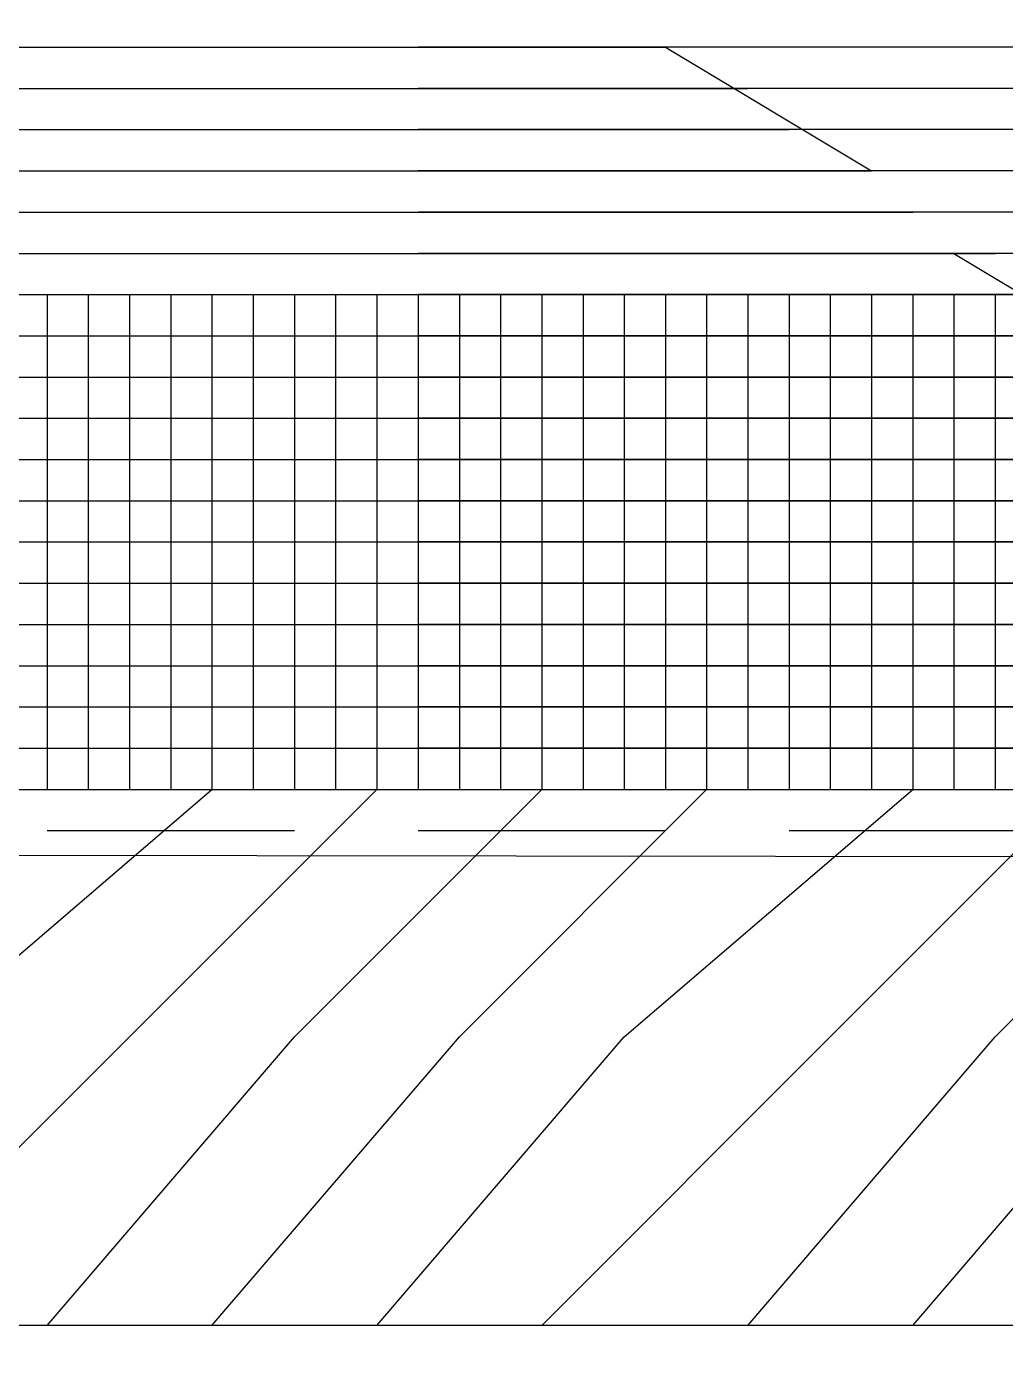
# Model space of a CAD drawing. Header units: metres. Extents: x 1 to 213, y 1 to 147.
# Drawn here: x 85.6103 to 85.8617, y 98.2913 to 98.6313 of the extents above; entities that cross this region are included whole.
import ezdxf

# ---------------------------------------------------------------- set-up
doc = ezdxf.new("R2010")
doc.units = ezdxf.units.M
doc.layers.add('00-BASE-ARQUITECTURA', color=8, linetype='Continuous')

msp = doc.modelspace()

# ---------------------------------------------------------------- linework, layer by layer
at = {"layer": '00-BASE-ARQUITECTURA'}
for points in [[(87.04435, 98.43553), (87.04435, 98.75303), (85.44627, 98.75303), (85.44627, 98.43553)], [(86.0601, 98.43553), (86.0601, 98.75303), (85.45685, 98.75303), (85.45685, 98.43553)]]:
    msp.add_lwpolyline(points, close=True, dxfattribs=at)
for points in [[(85.59443, 98.62604), (85.60501, 98.62604), (85.6156, 98.62604), (85.62618, 98.62604), (85.63676, 98.62604), (85.64735, 98.62604), (85.65793, 98.62604), (85.66851, 98.62604), (85.67909, 98.62604), (85.68968, 98.62604), (85.70026, 98.62604), (85.71085, 98.62604), (85.72144, 98.62604), (85.73202, 98.62604), (85.7426, 98.62604), (85.75319, 98.62604), (85.76377, 98.62604)], [(85.59443, 98.62604), (85.60501, 98.62604), (85.6156, 98.62604), (85.62618, 98.62604), (85.63676, 98.62604), (85.64735, 98.62604), (85.65793, 98.62604), (85.66851, 98.62604), (85.67909, 98.62604), (85.68968, 98.62604), (85.70026, 98.62604), (85.71085, 98.62604), (85.72144, 98.62604), (85.73202, 98.62604), (85.7426, 98.62604), (85.75319, 98.62604), (85.76377, 98.62604), (85.77435, 98.62604)], [(85.88018, 98.62604), (85.8696, 98.62604), (85.85901, 98.62604), (85.84843, 98.62604), (85.83785, 98.62604), (85.82727, 98.62604), (85.81668, 98.62604), (85.8061, 98.62604), (85.79552, 98.62604), (85.78493, 98.62604), (85.77435, 98.62604), (85.76377, 98.62604), (85.75319, 98.62604), (85.7426, 98.62604), (85.73202, 98.62604), (85.72144, 98.62604), (85.71085, 98.62604)], [(85.88018, 98.62604), (85.8696, 98.62604), (85.85901, 98.62604), (85.84843, 98.62604), (85.83785, 98.62604), (85.82727, 98.62604), (85.81668, 98.62604), (85.8061, 98.62604), (85.79552, 98.62604), (85.78493, 98.62604), (85.77435, 98.62604), (85.76377, 98.62604), (85.75319, 98.62604), (85.7426, 98.62604), (85.73202, 98.62604), (85.72144, 98.62604), (85.71085, 98.62604)], [(85.77435, 98.62604), (85.82727, 98.59428)], [(85.59443, 98.61545), (85.60501, 98.61545), (85.6156, 98.61545), (85.62618, 98.61545), (85.63676, 98.61545), (85.64735, 98.61545), (85.65793, 98.61545), (85.66851, 98.61545), (85.67909, 98.61545), (85.68968, 98.61545), (85.70026, 98.61545), (85.71085, 98.61545), (85.72144, 98.61545), (85.73202, 98.61545), (85.7426, 98.61545), (85.75319, 98.61545), (85.76377, 98.61545), (85.77435, 98.61545), (85.78493, 98.61545)], [(85.59443, 98.61545), (85.60501, 98.61545), (85.6156, 98.61545), (85.62618, 98.61545), (85.63676, 98.61545), (85.64735, 98.61545), (85.65793, 98.61545), (85.66851, 98.61545), (85.67909, 98.61545), (85.68968, 98.61545), (85.70026, 98.61545), (85.71085, 98.61545), (85.72144, 98.61545), (85.73202, 98.61545), (85.7426, 98.61545), (85.75319, 98.61545), (85.76377, 98.61545), (85.77435, 98.61545), (85.78493, 98.61545), (85.79552, 98.61545)], [(85.88018, 98.61545), (85.8696, 98.61545), (85.85901, 98.61545), (85.84843, 98.61545), (85.83785, 98.61545), (85.82727, 98.61545), (85.81668, 98.61545), (85.8061, 98.61545), (85.79552, 98.61545), (85.78493, 98.61545), (85.77435, 98.61545), (85.76377, 98.61545), (85.75319, 98.61545), (85.7426, 98.61545), (85.73202, 98.61545), (85.72144, 98.61545), (85.71085, 98.61545)], [(85.59443, 98.60486), (85.60501, 98.60486), (85.6156, 98.60486), (85.62618, 98.60486), (85.63676, 98.60486), (85.64735, 98.60486), (85.65793, 98.60486), (85.66851, 98.60486), (85.67909, 98.60486), (85.68968, 98.60486), (85.70026, 98.60486), (85.71085, 98.60486), (85.72144, 98.60486), (85.73202, 98.60486), (85.7426, 98.60486), (85.75319, 98.60486), (85.76377, 98.60486), (85.77435, 98.60486), (85.78493, 98.60486), (85.79552, 98.60486)], [(85.59443, 98.60486), (85.60501, 98.60486), (85.6156, 98.60486), (85.62618, 98.60486), (85.63676, 98.60486), (85.64735, 98.60486), (85.65793, 98.60486), (85.66851, 98.60486), (85.67909, 98.60486), (85.68968, 98.60486), (85.70026, 98.60486), (85.71085, 98.60486), (85.72144, 98.60486), (85.73202, 98.60486), (85.7426, 98.60486), (85.75319, 98.60486), (85.76377, 98.60486), (85.77435, 98.60486), (85.78493, 98.60486), (85.79552, 98.60486), (85.8061, 98.60486)], [(85.88018, 98.60486), (85.8696, 98.60486), (85.85901, 98.60486), (85.84843, 98.60486), (85.83785, 98.60486), (85.82727, 98.60486), (85.81668, 98.60486), (85.8061, 98.60486), (85.79552, 98.60486), (85.78493, 98.60486), (85.77435, 98.60486), (85.76377, 98.60486), (85.75319, 98.60486), (85.7426, 98.60486), (85.73202, 98.60486), (85.72144, 98.60486), (85.71085, 98.60486)], [(85.88018, 98.60486), (85.8696, 98.60486), (85.85901, 98.60486), (85.84843, 98.60486), (85.83785, 98.60486), (85.82727, 98.60486), (85.81668, 98.60486), (85.8061, 98.60486), (85.79552, 98.60486), (85.78493, 98.60486), (85.77435, 98.60486), (85.76377, 98.60486), (85.75319, 98.60486), (85.7426, 98.60486), (85.73202, 98.60486), (85.72144, 98.60486), (85.71085, 98.60486)], [(85.59443, 98.59428), (85.60501, 98.59428), (85.6156, 98.59428), (85.62618, 98.59428), (85.63676, 98.59428), (85.64735, 98.59428), (85.65793, 98.59428), (85.66851, 98.59428), (85.67909, 98.59428), (85.68968, 98.59428), (85.70026, 98.59428), (85.71085, 98.59428), (85.72144, 98.59428), (85.73202, 98.59428), (85.7426, 98.59428), (85.75319, 98.59428), (85.76377, 98.59428), (85.77435, 98.59428), (85.78493, 98.59428), (85.79552, 98.59428), (85.8061, 98.59428), (85.81668, 98.59428)], [(85.59443, 98.59428), (85.60501, 98.59428), (85.6156, 98.59428), (85.62618, 98.59428), (85.63676, 98.59428), (85.64735, 98.59428), (85.65793, 98.59428), (85.66851, 98.59428), (85.67909, 98.59428), (85.68968, 98.59428), (85.70026, 98.59428), (85.71085, 98.59428), (85.72144, 98.59428), (85.73202, 98.59428), (85.7426, 98.59428), (85.75319, 98.59428), (85.76377, 98.59428), (85.77435, 98.59428), (85.78493, 98.59428), (85.79552, 98.59428), (85.8061, 98.59428), (85.81668, 98.59428), (85.82727, 98.59428)], [(85.88018, 98.59428), (85.8696, 98.59428), (85.85901, 98.59428), (85.84843, 98.59428), (85.83785, 98.59428), (85.82727, 98.59428), (85.81668, 98.59428), (85.8061, 98.59428), (85.79552, 98.59428), (85.78493, 98.59428), (85.77435, 98.59428), (85.76377, 98.59428), (85.75319, 98.59428), (85.7426, 98.59428), (85.73202, 98.59428), (85.72144, 98.59428), (85.71085, 98.59428)], [(85.59443, 98.58369), (85.60501, 98.58369), (85.6156, 98.58369), (85.62618, 98.58369), (85.63676, 98.58369), (85.64735, 98.58369), (85.65793, 98.58369), (85.66851, 98.58369), (85.67909, 98.58369), (85.68968, 98.58369), (85.70026, 98.58369), (85.71085, 98.58369), (85.72144, 98.58369), (85.73202, 98.58369), (85.7426, 98.58369), (85.75319, 98.58369), (85.76377, 98.58369), (85.77435, 98.58369), (85.78493, 98.58369), (85.79552, 98.58369), (85.8061, 98.58369), (85.81668, 98.58369), (85.82727, 98.58369)], [(85.59443, 98.58369), (85.60501, 98.58369), (85.6156, 98.58369), (85.62618, 98.58369), (85.63676, 98.58369), (85.64735, 98.58369), (85.65793, 98.58369), (85.66851, 98.58369), (85.67909, 98.58369), (85.68968, 98.58369), (85.70026, 98.58369), (85.71085, 98.58369), (85.72144, 98.58369), (85.73202, 98.58369), (85.7426, 98.58369), (85.75319, 98.58369), (85.76377, 98.58369), (85.77435, 98.58369), (85.78493, 98.58369), (85.79552, 98.58369), (85.8061, 98.58369), (85.81668, 98.58369), (85.82727, 98.58369), (85.83785, 98.58369)], [(85.88018, 98.58369), (85.8696, 98.58369), (85.85901, 98.58369), (85.84843, 98.58369), (85.83785, 98.58369), (85.82727, 98.58369), (85.81668, 98.58369), (85.8061, 98.58369), (85.79552, 98.58369), (85.78493, 98.58369), (85.77435, 98.58369), (85.76377, 98.58369), (85.75319, 98.58369), (85.7426, 98.58369), (85.73202, 98.58369), (85.72144, 98.58369), (85.71085, 98.58369)], [(85.88018, 98.58369), (85.8696, 98.58369), (85.85901, 98.58369), (85.84843, 98.58369), (85.83785, 98.58369), (85.82727, 98.58369), (85.81668, 98.58369), (85.8061, 98.58369), (85.79552, 98.58369), (85.78493, 98.58369), (85.77435, 98.58369), (85.76377, 98.58369), (85.75319, 98.58369), (85.7426, 98.58369), (85.73202, 98.58369), (85.72144, 98.58369), (85.71085, 98.58369)], [(85.60501, 98.57311), (85.6156, 98.57311), (85.62618, 98.57311), (85.63676, 98.57311), (85.64735, 98.57311), (85.65793, 98.57311), (85.66851, 98.57311), (85.67909, 98.57311), (85.68968, 98.57311), (85.70026, 98.57311), (85.71085, 98.57311), (85.72144, 98.57311), (85.73202, 98.57311), (85.7426, 98.57311), (85.75319, 98.57311), (85.76377, 98.57311), (85.77435, 98.57311), (85.78493, 98.57311), (85.79552, 98.57311), (85.8061, 98.57311), (85.81668, 98.57311), (85.82727, 98.57311), (85.83785, 98.57311), (85.84843, 98.57311)], [(85.60501, 98.57311), (85.6156, 98.57311), (85.62618, 98.57311), (85.63676, 98.57311), (85.64735, 98.57311), (85.65793, 98.57311), (85.66851, 98.57311), (85.67909, 98.57311), (85.68968, 98.57311), (85.70026, 98.57311), (85.71085, 98.57311), (85.72144, 98.57311), (85.73202, 98.57311), (85.7426, 98.57311), (85.75319, 98.57311), (85.76377, 98.57311), (85.77435, 98.57311), (85.78493, 98.57311), (85.79552, 98.57311), (85.8061, 98.57311), (85.81668, 98.57311), (85.82727, 98.57311), (85.83785, 98.57311), (85.84843, 98.57311), (85.85901, 98.57311)], [(85.88018, 98.57311), (85.8696, 98.57311), (85.85901, 98.57311), (85.84843, 98.57311), (85.83785, 98.57311), (85.82727, 98.57311), (85.81668, 98.57311), (85.8061, 98.57311), (85.79552, 98.57311), (85.78493, 98.57311), (85.77435, 98.57311), (85.76377, 98.57311), (85.75319, 98.57311), (85.7426, 98.57311), (85.73202, 98.57311), (85.72144, 98.57311), (85.71085, 98.57311)], [(85.84843, 98.57311), (85.90135, 98.54136)], [(85.60501, 98.56253), (85.6156, 98.56253), (85.62618, 98.56253), (85.63676, 98.56253), (85.64735, 98.56253), (85.65793, 98.56253), (85.66851, 98.56253), (85.67909, 98.56253), (85.68968, 98.56253), (85.70026, 98.56253), (85.71085, 98.56253), (85.72144, 98.56253), (85.73202, 98.56253), (85.7426, 98.56253), (85.75319, 98.56253), (85.76377, 98.56253), (85.77435, 98.56253), (85.78493, 98.56253), (85.79552, 98.56253), (85.8061, 98.56253), (85.81668, 98.56253), (85.82727, 98.56253), (85.83785, 98.56253), (85.84843, 98.56253), (85.85901, 98.56253)], [(85.60501, 98.56253), (85.6156, 98.56253), (85.62618, 98.56253), (85.63676, 98.56253), (85.64735, 98.56253), (85.65793, 98.56253), (85.66851, 98.56253), (85.67909, 98.56253), (85.68968, 98.56253), (85.70026, 98.56253), (85.71085, 98.56253), (85.72144, 98.56253), (85.73202, 98.56253), (85.7426, 98.56253), (85.75319, 98.56253), (85.76377, 98.56253), (85.77435, 98.56253), (85.78493, 98.56253), (85.79552, 98.56253), (85.8061, 98.56253), (85.81668, 98.56253), (85.82727, 98.56253), (85.83785, 98.56253), (85.84843, 98.56253), (85.85901, 98.56253), (85.8696, 98.56253)], [(85.6156, 98.56253), (85.6156, 98.55195), (85.6156, 98.54136), (85.6156, 98.53078), (85.6156, 98.5202), (85.6156, 98.50961), (85.6156, 98.49903), (85.6156, 98.48845), (85.6156, 98.47786), (85.6156, 98.46728), (85.6156, 98.4567), (85.6156, 98.44612), (85.6156, 98.43553)], [(85.6156, 98.56253), (85.6156, 98.55195), (85.6156, 98.54136), (85.6156, 98.53078), (85.6156, 98.5202), (85.6156, 98.50961), (85.6156, 98.49903), (85.6156, 98.48845), (85.6156, 98.47786), (85.6156, 98.46728), (85.6156, 98.4567), (85.6156, 98.44612), (85.6156, 98.43553)], [(85.62618, 98.56253), (85.62618, 98.55195), (85.62618, 98.54136), (85.62618, 98.53078), (85.62618, 98.5202), (85.62618, 98.50961), (85.62618, 98.49903), (85.62618, 98.48845), (85.62618, 98.47786), (85.62618, 98.46728), (85.62618, 98.4567), (85.62618, 98.44612), (85.62618, 98.43553)], [(85.63676, 98.56253), (85.63676, 98.55195), (85.63676, 98.54136), (85.63676, 98.53078), (85.63676, 98.5202), (85.63676, 98.50961), (85.63676, 98.49903), (85.63676, 98.48845), (85.63676, 98.47786), (85.63676, 98.46728), (85.63676, 98.4567), (85.63676, 98.44612), (85.63676, 98.43553)], [(85.63676, 98.56253), (85.63676, 98.55195), (85.63676, 98.54136), (85.63676, 98.53078), (85.63676, 98.5202), (85.63676, 98.50961), (85.63676, 98.49903), (85.63676, 98.48845), (85.63676, 98.47786), (85.63676, 98.46728), (85.63676, 98.4567), (85.63676, 98.44612), (85.63676, 98.43553)], [(85.64735, 98.56253), (85.64735, 98.55195), (85.64735, 98.54136), (85.64735, 98.53078), (85.64735, 98.5202), (85.64735, 98.50961), (85.64735, 98.49903), (85.64735, 98.48845), (85.64735, 98.47786), (85.64735, 98.46728), (85.64735, 98.4567), (85.64735, 98.44612), (85.64735, 98.43553)], [(85.65793, 98.56253), (85.65793, 98.55195), (85.65793, 98.54136), (85.65793, 98.53078), (85.65793, 98.5202), (85.65793, 98.50961), (85.65793, 98.49903), (85.65793, 98.48845), (85.65793, 98.47786), (85.65793, 98.46728), (85.65793, 98.4567), (85.65793, 98.44612), (85.65793, 98.43553)], [(85.65793, 98.56253), (85.65793, 98.55195), (85.65793, 98.54136), (85.65793, 98.53078), (85.65793, 98.5202), (85.65793, 98.50961), (85.65793, 98.49903), (85.65793, 98.48845), (85.65793, 98.47786), (85.65793, 98.46728), (85.65793, 98.4567), (85.65793, 98.44612), (85.65793, 98.43553)], [(85.66851, 98.56253), (85.66851, 98.55195), (85.66851, 98.54136), (85.66851, 98.53078), (85.66851, 98.5202), (85.66851, 98.50961), (85.66851, 98.49903), (85.66851, 98.48845), (85.66851, 98.47786), (85.66851, 98.46728), (85.66851, 98.4567), (85.66851, 98.44612), (85.66851, 98.43553)], [(85.67909, 98.56253), (85.67909, 98.55195), (85.67909, 98.54136), (85.67909, 98.53078), (85.67909, 98.5202), (85.67909, 98.50961), (85.67909, 98.49903), (85.67909, 98.48845), (85.67909, 98.47786), (85.67909, 98.46728), (85.67909, 98.4567), (85.67909, 98.44612), (85.67909, 98.43553)], [(85.67909, 98.56253), (85.67909, 98.55195), (85.67909, 98.54136), (85.67909, 98.53078), (85.67909, 98.5202), (85.67909, 98.50961), (85.67909, 98.49903), (85.67909, 98.48845), (85.67909, 98.47786), (85.67909, 98.46728), (85.67909, 98.4567), (85.67909, 98.44612), (85.67909, 98.43553)], [(85.68968, 98.56253), (85.68968, 98.55195), (85.68968, 98.54136), (85.68968, 98.53078), (85.68968, 98.5202), (85.68968, 98.50961), (85.68968, 98.49903), (85.68968, 98.48845), (85.68968, 98.47786), (85.68968, 98.46728), (85.68968, 98.4567), (85.68968, 98.44612), (85.68968, 98.43553)], [(85.70026, 98.56253), (85.70026, 98.55195), (85.70026, 98.54136), (85.70026, 98.53078), (85.70026, 98.5202), (85.70026, 98.50961), (85.70026, 98.49903), (85.70026, 98.48845), (85.70026, 98.47786), (85.70026, 98.46728), (85.70026, 98.4567), (85.70026, 98.44612), (85.70026, 98.43553)], [(85.70026, 98.56253), (85.70026, 98.55195), (85.70026, 98.54136), (85.70026, 98.53078), (85.70026, 98.5202), (85.70026, 98.50961), (85.70026, 98.49903), (85.70026, 98.48845), (85.70026, 98.47786), (85.70026, 98.46728), (85.70026, 98.4567), (85.70026, 98.44612), (85.70026, 98.43553)], [(85.88018, 98.56253), (85.8696, 98.56253), (85.85901, 98.56253), (85.84843, 98.56253), (85.83785, 98.56253), (85.82727, 98.56253), (85.81668, 98.56253), (85.8061, 98.56253), (85.79552, 98.56253), (85.78493, 98.56253), (85.77435, 98.56253), (85.76377, 98.56253), (85.75319, 98.56253), (85.7426, 98.56253), (85.73202, 98.56253), (85.72144, 98.56253), (85.71085, 98.56253)], [(85.88018, 98.56253), (85.8696, 98.56253), (85.85901, 98.56253), (85.84843, 98.56253), (85.83785, 98.56253), (85.82727, 98.56253), (85.81668, 98.56253), (85.8061, 98.56253), (85.79552, 98.56253), (85.78493, 98.56253), (85.77435, 98.56253), (85.76377, 98.56253), (85.75319, 98.56253), (85.7426, 98.56253), (85.73202, 98.56253), (85.72144, 98.56253), (85.71085, 98.56253)], [(85.71085, 98.56253), (85.71085, 98.55195), (85.71085, 98.54136), (85.71085, 98.53078), (85.71085, 98.5202), (85.71085, 98.50961), (85.71085, 98.49903), (85.71085, 98.48845), (85.71085, 98.47786), (85.71085, 98.46728), (85.71085, 98.4567), (85.71085, 98.44612), (85.71085, 98.43553)], [(85.72144, 98.56253), (85.72144, 98.55195), (85.72144, 98.54136), (85.72144, 98.53078), (85.72144, 98.5202), (85.72144, 98.50961), (85.72144, 98.49903), (85.72144, 98.48845), (85.72144, 98.47786), (85.72144, 98.46728), (85.72144, 98.4567), (85.72144, 98.44612), (85.72144, 98.43553)], [(85.72144, 98.56253), (85.72144, 98.55195), (85.72144, 98.54136), (85.72144, 98.53078), (85.72144, 98.5202), (85.72144, 98.50961), (85.72144, 98.49903), (85.72144, 98.48845), (85.72144, 98.47786), (85.72144, 98.46728), (85.72144, 98.4567), (85.72144, 98.44612), (85.72144, 98.43553)], [(85.73202, 98.56253), (85.73202, 98.55195), (85.73202, 98.54136), (85.73202, 98.53078), (85.73202, 98.5202), (85.73202, 98.50961), (85.73202, 98.49903), (85.73202, 98.48845), (85.73202, 98.47786), (85.73202, 98.46728), (85.73202, 98.4567), (85.73202, 98.44612), (85.73202, 98.43553)], [(85.7426, 98.56253), (85.7426, 98.55195), (85.7426, 98.54136), (85.7426, 98.53078), (85.7426, 98.5202), (85.7426, 98.50961), (85.7426, 98.49903), (85.7426, 98.48845), (85.7426, 98.47786), (85.7426, 98.46728), (85.7426, 98.4567), (85.7426, 98.44612), (85.7426, 98.43553)], [(85.7426, 98.56253), (85.7426, 98.55195), (85.7426, 98.54136), (85.7426, 98.53078), (85.7426, 98.5202), (85.7426, 98.50961), (85.7426, 98.49903), (85.7426, 98.48845), (85.7426, 98.47786), (85.7426, 98.46728), (85.7426, 98.4567), (85.7426, 98.44612), (85.7426, 98.43553)], [(85.75319, 98.56253), (85.75319, 98.55195), (85.75319, 98.54136), (85.75319, 98.53078), (85.75319, 98.5202), (85.75319, 98.50961), (85.75319, 98.49903), (85.75319, 98.48845), (85.75319, 98.47786), (85.75319, 98.46728), (85.75319, 98.4567), (85.75319, 98.44612), (85.75319, 98.43553)], [(85.76377, 98.56253), (85.76377, 98.55195), (85.76377, 98.54136), (85.76377, 98.53078), (85.76377, 98.5202), (85.76377, 98.50961), (85.76377, 98.49903), (85.76377, 98.48845), (85.76377, 98.47786), (85.76377, 98.46728), (85.76377, 98.4567), (85.76377, 98.44612), (85.76377, 98.43553)], [(85.76377, 98.56253), (85.76377, 98.55195), (85.76377, 98.54136), (85.76377, 98.53078), (85.76377, 98.5202), (85.76377, 98.50961), (85.76377, 98.49903), (85.76377, 98.48845), (85.76377, 98.47786), (85.76377, 98.46728), (85.76377, 98.4567), (85.76377, 98.44612), (85.76377, 98.43553)], [(85.77435, 98.56253), (85.77435, 98.55195), (85.77435, 98.54136), (85.77435, 98.53078), (85.77435, 98.5202), (85.77435, 98.50961), (85.77435, 98.49903), (85.77435, 98.48845), (85.77435, 98.47786), (85.77435, 98.46728), (85.77435, 98.4567), (85.77435, 98.44612), (85.77435, 98.43553)], [(85.78493, 98.56253), (85.78493, 98.55195), (85.78493, 98.54136), (85.78493, 98.53078), (85.78493, 98.5202), (85.78493, 98.50961), (85.78493, 98.49903), (85.78493, 98.48845), (85.78493, 98.47786), (85.78493, 98.46728), (85.78493, 98.4567), (85.78493, 98.44612), (85.78493, 98.43553)], [(85.78493, 98.56253), (85.78493, 98.55195), (85.78493, 98.54136), (85.78493, 98.53078), (85.78493, 98.5202), (85.78493, 98.50961), (85.78493, 98.49903), (85.78493, 98.48845), (85.78493, 98.47786), (85.78493, 98.46728), (85.78493, 98.4567), (85.78493, 98.44612), (85.78493, 98.43553)], [(85.79552, 98.56253), (85.79552, 98.55195), (85.79552, 98.54136), (85.79552, 98.53078), (85.79552, 98.5202), (85.79552, 98.50961), (85.79552, 98.49903), (85.79552, 98.48845), (85.79552, 98.47786), (85.79552, 98.46728), (85.79552, 98.4567), (85.79552, 98.44612), (85.79552, 98.43553)], [(85.8061, 98.56253), (85.8061, 98.55195), (85.8061, 98.54136), (85.8061, 98.53078), (85.8061, 98.5202), (85.8061, 98.50961), (85.8061, 98.49903), (85.8061, 98.48845), (85.8061, 98.47786), (85.8061, 98.46728), (85.8061, 98.4567), (85.8061, 98.44612), (85.8061, 98.43553)], [(85.8061, 98.56253), (85.8061, 98.55195), (85.8061, 98.54136), (85.8061, 98.53078), (85.8061, 98.5202), (85.8061, 98.50961), (85.8061, 98.49903), (85.8061, 98.48845), (85.8061, 98.47786), (85.8061, 98.46728), (85.8061, 98.4567), (85.8061, 98.44612), (85.8061, 98.43553)], [(85.81668, 98.56253), (85.81668, 98.55195), (85.81668, 98.54136), (85.81668, 98.53078), (85.81668, 98.5202), (85.81668, 98.50961), (85.81668, 98.49903), (85.81668, 98.48845), (85.81668, 98.47786), (85.81668, 98.46728), (85.81668, 98.4567), (85.81668, 98.44612), (85.81668, 98.43553)], [(85.82727, 98.56253), (85.82727, 98.55195), (85.82727, 98.54136), (85.82727, 98.53078), (85.82727, 98.5202), (85.82727, 98.50961), (85.82727, 98.49903), (85.82727, 98.48845), (85.82727, 98.47786), (85.82727, 98.46728), (85.82727, 98.4567), (85.82727, 98.44612), (85.82727, 98.43553)], [(85.82727, 98.56253), (85.82727, 98.55195), (85.82727, 98.54136), (85.82727, 98.53078), (85.82727, 98.5202), (85.82727, 98.50961), (85.82727, 98.49903), (85.82727, 98.48845), (85.82727, 98.47786), (85.82727, 98.46728), (85.82727, 98.4567), (85.82727, 98.44612), (85.82727, 98.43553)], [(85.83785, 98.56253), (85.83785, 98.55195), (85.83785, 98.54136), (85.83785, 98.53078), (85.83785, 98.5202), (85.83785, 98.50961), (85.83785, 98.49903), (85.83785, 98.48845), (85.83785, 98.47786), (85.83785, 98.46728), (85.83785, 98.4567), (85.83785, 98.44612), (85.83785, 98.43553)], [(85.84843, 98.56253), (85.84843, 98.55195), (85.84843, 98.54136), (85.84843, 98.53078), (85.84843, 98.5202), (85.84843, 98.50961), (85.84843, 98.49903), (85.84843, 98.48845), (85.84843, 98.47786), (85.84843, 98.46728), (85.84843, 98.4567), (85.84843, 98.44612), (85.84843, 98.43553)], [(85.84843, 98.56253), (85.84843, 98.55195), (85.84843, 98.54136), (85.84843, 98.53078), (85.84843, 98.5202), (85.84843, 98.50961), (85.84843, 98.49903), (85.84843, 98.48845), (85.84843, 98.47786), (85.84843, 98.46728), (85.84843, 98.4567), (85.84843, 98.44612), (85.84843, 98.43553)], [(85.85901, 98.56253), (85.85901, 98.55195), (85.85901, 98.54136), (85.85901, 98.53078), (85.85901, 98.5202), (85.85901, 98.50961), (85.85901, 98.49903), (85.85901, 98.48845), (85.85901, 98.47786), (85.85901, 98.46728), (85.85901, 98.4567), (85.85901, 98.44612), (85.85901, 98.43553)], [(85.60501, 98.55195), (85.6156, 98.55195), (85.62618, 98.55195), (85.63676, 98.55195), (85.64735, 98.55195), (85.65793, 98.55195), (85.66851, 98.55195), (85.67909, 98.55195), (85.68968, 98.55195), (85.70026, 98.55195), (85.71085, 98.55195), (85.72144, 98.55195), (85.73202, 98.55195), (85.7426, 98.55195), (85.75319, 98.55195), (85.76377, 98.55195), (85.77435, 98.55195), (85.78493, 98.55195), (85.79552, 98.55195), (85.8061, 98.55195), (85.81668, 98.55195), (85.82727, 98.55195), (85.83785, 98.55195), (85.84843, 98.55195), (85.85901, 98.55195), (85.8696, 98.55195)], [(85.60501, 98.55195), (85.6156, 98.55195), (85.62618, 98.55195), (85.63676, 98.55195), (85.64735, 98.55195), (85.65793, 98.55195), (85.66851, 98.55195), (85.67909, 98.55195), (85.68968, 98.55195), (85.70026, 98.55195), (85.71085, 98.55195), (85.72144, 98.55195), (85.73202, 98.55195), (85.7426, 98.55195), (85.75319, 98.55195), (85.76377, 98.55195), (85.77435, 98.55195), (85.78493, 98.55195), (85.79552, 98.55195), (85.8061, 98.55195), (85.81668, 98.55195), (85.82727, 98.55195), (85.83785, 98.55195), (85.84843, 98.55195), (85.85901, 98.55195), (85.8696, 98.55195)], [(85.88018, 98.55195), (85.8696, 98.55195), (85.85901, 98.55195), (85.84843, 98.55195), (85.83785, 98.55195), (85.82727, 98.55195), (85.81668, 98.55195), (85.8061, 98.55195), (85.79552, 98.55195), (85.78493, 98.55195), (85.77435, 98.55195), (85.76377, 98.55195), (85.75319, 98.55195), (85.7426, 98.55195), (85.73202, 98.55195), (85.72144, 98.55195), (85.71085, 98.55195)], [(85.88018, 98.55195), (85.8696, 98.55195), (85.85901, 98.55195), (85.84843, 98.55195), (85.83785, 98.55195), (85.82727, 98.55195), (85.81668, 98.55195), (85.8061, 98.55195), (85.79552, 98.55195), (85.78493, 98.55195), (85.77435, 98.55195), (85.76377, 98.55195), (85.75319, 98.55195), (85.7426, 98.55195), (85.73202, 98.55195), (85.72144, 98.55195), (85.71085, 98.55195)], [(85.60501, 98.54136), (85.6156, 98.54136), (85.62618, 98.54136), (85.63676, 98.54136), (85.64735, 98.54136), (85.65793, 98.54136), (85.66851, 98.54136), (85.67909, 98.54136), (85.68968, 98.54136), (85.70026, 98.54136), (85.71085, 98.54136), (85.72144, 98.54136), (85.73202, 98.54136), (85.7426, 98.54136), (85.75319, 98.54136), (85.76377, 98.54136), (85.77435, 98.54136), (85.78493, 98.54136), (85.79552, 98.54136), (85.8061, 98.54136), (85.81668, 98.54136), (85.82727, 98.54136), (85.83785, 98.54136), (85.84843, 98.54136), (85.85901, 98.54136), (85.8696, 98.54136)], [(85.60501, 98.54136), (85.6156, 98.54136), (85.62618, 98.54136), (85.63676, 98.54136), (85.64735, 98.54136), (85.65793, 98.54136), (85.66851, 98.54136), (85.67909, 98.54136), (85.68968, 98.54136), (85.70026, 98.54136), (85.71085, 98.54136), (85.72144, 98.54136), (85.73202, 98.54136), (85.7426, 98.54136), (85.75319, 98.54136), (85.76377, 98.54136), (85.77435, 98.54136), (85.78493, 98.54136), (85.79552, 98.54136), (85.8061, 98.54136), (85.81668, 98.54136), (85.82727, 98.54136), (85.83785, 98.54136), (85.84843, 98.54136), (85.85901, 98.54136), (85.8696, 98.54136)], [(85.88018, 98.54136), (85.8696, 98.54136), (85.85901, 98.54136), (85.84843, 98.54136), (85.83785, 98.54136), (85.82727, 98.54136), (85.81668, 98.54136), (85.8061, 98.54136), (85.79552, 98.54136), (85.78493, 98.54136), (85.77435, 98.54136), (85.76377, 98.54136), (85.75319, 98.54136), (85.7426, 98.54136), (85.73202, 98.54136), (85.72144, 98.54136), (85.71085, 98.54136)], [(85.60501, 98.53078), (85.6156, 98.53078), (85.62618, 98.53078), (85.63676, 98.53078), (85.64735, 98.53078), (85.65793, 98.53078), (85.66851, 98.53078), (85.67909, 98.53078), (85.68968, 98.53078), (85.70026, 98.53078), (85.71085, 98.53078), (85.72144, 98.53078), (85.73202, 98.53078), (85.7426, 98.53078), (85.75319, 98.53078), (85.76377, 98.53078), (85.77435, 98.53078), (85.78493, 98.53078), (85.79552, 98.53078), (85.8061, 98.53078), (85.81668, 98.53078), (85.82727, 98.53078), (85.83785, 98.53078), (85.84843, 98.53078), (85.85901, 98.53078), (85.8696, 98.53078)], [(85.60501, 98.53078), (85.6156, 98.53078), (85.62618, 98.53078), (85.63676, 98.53078), (85.64735, 98.53078), (85.65793, 98.53078), (85.66851, 98.53078), (85.67909, 98.53078), (85.68968, 98.53078), (85.70026, 98.53078), (85.71085, 98.53078), (85.72144, 98.53078), (85.73202, 98.53078), (85.7426, 98.53078), (85.75319, 98.53078), (85.76377, 98.53078), (85.77435, 98.53078), (85.78493, 98.53078), (85.79552, 98.53078), (85.8061, 98.53078), (85.81668, 98.53078), (85.82727, 98.53078), (85.83785, 98.53078), (85.84843, 98.53078), (85.85901, 98.53078), (85.8696, 98.53078)], [(85.88018, 98.53078), (85.8696, 98.53078), (85.85901, 98.53078), (85.84843, 98.53078), (85.83785, 98.53078), (85.82727, 98.53078), (85.81668, 98.53078), (85.8061, 98.53078), (85.79552, 98.53078), (85.78493, 98.53078), (85.77435, 98.53078), (85.76377, 98.53078), (85.75319, 98.53078), (85.7426, 98.53078), (85.73202, 98.53078), (85.72144, 98.53078), (85.71085, 98.53078)], [(85.88018, 98.53078), (85.8696, 98.53078), (85.85901, 98.53078), (85.84843, 98.53078), (85.83785, 98.53078), (85.82727, 98.53078), (85.81668, 98.53078), (85.8061, 98.53078), (85.79552, 98.53078), (85.78493, 98.53078), (85.77435, 98.53078), (85.76377, 98.53078), (85.75319, 98.53078), (85.7426, 98.53078), (85.73202, 98.53078), (85.72144, 98.53078), (85.71085, 98.53078)], [(85.60501, 98.5202), (85.6156, 98.5202), (85.62618, 98.5202), (85.63676, 98.5202), (85.64735, 98.5202), (85.65793, 98.5202), (85.66851, 98.5202), (85.67909, 98.5202), (85.68968, 98.5202), (85.70026, 98.5202), (85.71085, 98.5202), (85.72144, 98.5202), (85.73202, 98.5202), (85.7426, 98.5202), (85.75319, 98.5202), (85.76377, 98.5202), (85.77435, 98.5202), (85.78493, 98.5202), (85.79552, 98.5202), (85.8061, 98.5202), (85.81668, 98.5202), (85.82727, 98.5202), (85.83785, 98.5202), (85.84843, 98.5202), (85.85901, 98.5202), (85.8696, 98.5202)], [(85.60501, 98.5202), (85.6156, 98.5202), (85.62618, 98.5202), (85.63676, 98.5202), (85.64735, 98.5202), (85.65793, 98.5202), (85.66851, 98.5202), (85.67909, 98.5202), (85.68968, 98.5202), (85.70026, 98.5202), (85.71085, 98.5202), (85.72144, 98.5202), (85.73202, 98.5202), (85.7426, 98.5202), (85.75319, 98.5202), (85.76377, 98.5202), (85.77435, 98.5202), (85.78493, 98.5202), (85.79552, 98.5202), (85.8061, 98.5202), (85.81668, 98.5202), (85.82727, 98.5202), (85.83785, 98.5202), (85.84843, 98.5202), (85.85901, 98.5202), (85.8696, 98.5202)], [(85.88018, 98.5202), (85.8696, 98.5202), (85.85901, 98.5202), (85.84843, 98.5202), (85.83785, 98.5202), (85.82727, 98.5202), (85.81668, 98.5202), (85.8061, 98.5202), (85.79552, 98.5202), (85.78493, 98.5202), (85.77435, 98.5202), (85.76377, 98.5202), (85.75319, 98.5202), (85.7426, 98.5202), (85.73202, 98.5202), (85.72144, 98.5202), (85.71085, 98.5202)], [(85.60501, 98.50961), (85.6156, 98.50961), (85.62618, 98.50961), (85.63676, 98.50961), (85.64735, 98.50961), (85.65793, 98.50961), (85.66851, 98.50961), (85.67909, 98.50961), (85.68968, 98.50961), (85.70026, 98.50961), (85.71085, 98.50961), (85.72144, 98.50961), (85.73202, 98.50961), (85.7426, 98.50961), (85.75319, 98.50961), (85.76377, 98.50961), (85.77435, 98.50961), (85.78493, 98.50961), (85.79552, 98.50961), (85.8061, 98.50961), (85.81668, 98.50961), (85.82727, 98.50961), (85.83785, 98.50961), (85.84843, 98.50961), (85.85901, 98.50961), (85.8696, 98.50961)], [(85.60501, 98.50961), (85.6156, 98.50961), (85.62618, 98.50961), (85.63676, 98.50961), (85.64735, 98.50961), (85.65793, 98.50961), (85.66851, 98.50961), (85.67909, 98.50961), (85.68968, 98.50961), (85.70026, 98.50961), (85.71085, 98.50961), (85.72144, 98.50961), (85.73202, 98.50961), (85.7426, 98.50961), (85.75319, 98.50961), (85.76377, 98.50961), (85.77435, 98.50961), (85.78493, 98.50961), (85.79552, 98.50961), (85.8061, 98.50961), (85.81668, 98.50961), (85.82727, 98.50961), (85.83785, 98.50961), (85.84843, 98.50961), (85.85901, 98.50961), (85.8696, 98.50961)], [(85.88018, 98.50961), (85.8696, 98.50961), (85.85901, 98.50961), (85.84843, 98.50961), (85.83785, 98.50961), (85.82727, 98.50961), (85.81668, 98.50961), (85.8061, 98.50961), (85.79552, 98.50961), (85.78493, 98.50961), (85.77435, 98.50961), (85.76377, 98.50961), (85.75319, 98.50961), (85.7426, 98.50961), (85.73202, 98.50961), (85.72144, 98.50961), (85.71085, 98.50961)], [(85.88018, 98.50961), (85.8696, 98.50961), (85.85901, 98.50961), (85.84843, 98.50961), (85.83785, 98.50961), (85.82727, 98.50961), (85.81668, 98.50961), (85.8061, 98.50961), (85.79552, 98.50961), (85.78493, 98.50961), (85.77435, 98.50961), (85.76377, 98.50961), (85.75319, 98.50961), (85.7426, 98.50961), (85.73202, 98.50961), (85.72144, 98.50961), (85.71085, 98.50961)], [(85.60501, 98.49903), (85.6156, 98.49903), (85.62618, 98.49903), (85.63676, 98.49903), (85.64735, 98.49903), (85.65793, 98.49903), (85.66851, 98.49903), (85.67909, 98.49903), (85.68968, 98.49903), (85.70026, 98.49903), (85.71085, 98.49903), (85.72144, 98.49903), (85.73202, 98.49903), (85.7426, 98.49903), (85.75319, 98.49903), (85.76377, 98.49903), (85.77435, 98.49903), (85.78493, 98.49903), (85.79552, 98.49903), (85.8061, 98.49903), (85.81668, 98.49903), (85.82727, 98.49903), (85.83785, 98.49903), (85.84843, 98.49903), (85.85901, 98.49903), (85.8696, 98.49903)], [(85.60501, 98.49903), (85.6156, 98.49903), (85.62618, 98.49903), (85.63676, 98.49903), (85.64735, 98.49903), (85.65793, 98.49903), (85.66851, 98.49903), (85.67909, 98.49903), (85.68968, 98.49903), (85.70026, 98.49903), (85.71085, 98.49903), (85.72144, 98.49903), (85.73202, 98.49903), (85.7426, 98.49903), (85.75319, 98.49903), (85.76377, 98.49903), (85.77435, 98.49903), (85.78493, 98.49903), (85.79552, 98.49903), (85.8061, 98.49903), (85.81668, 98.49903), (85.82727, 98.49903), (85.83785, 98.49903), (85.84843, 98.49903), (85.85901, 98.49903), (85.8696, 98.49903)], [(85.88018, 98.49903), (85.8696, 98.49903), (85.85901, 98.49903), (85.84843, 98.49903), (85.83785, 98.49903), (85.82727, 98.49903), (85.81668, 98.49903), (85.8061, 98.49903), (85.79552, 98.49903), (85.78493, 98.49903), (85.77435, 98.49903), (85.76377, 98.49903), (85.75319, 98.49903), (85.7426, 98.49903), (85.73202, 98.49903), (85.72144, 98.49903), (85.71085, 98.49903)], [(85.60501, 98.48845), (85.6156, 98.48845), (85.62618, 98.48845), (85.63676, 98.48845), (85.64735, 98.48845), (85.65793, 98.48845), (85.66851, 98.48845), (85.67909, 98.48845), (85.68968, 98.48845), (85.70026, 98.48845), (85.71085, 98.48845), (85.72144, 98.48845), (85.73202, 98.48845), (85.7426, 98.48845), (85.75319, 98.48845), (85.76377, 98.48845), (85.77435, 98.48845), (85.78493, 98.48845), (85.79552, 98.48845), (85.8061, 98.48845), (85.81668, 98.48845), (85.82727, 98.48845), (85.83785, 98.48845), (85.84843, 98.48845), (85.85901, 98.48845), (85.8696, 98.48845)], [(85.60501, 98.48845), (85.6156, 98.48845), (85.62618, 98.48845), (85.63676, 98.48845), (85.64735, 98.48845), (85.65793, 98.48845), (85.66851, 98.48845), (85.67909, 98.48845), (85.68968, 98.48845), (85.70026, 98.48845), (85.71085, 98.48845), (85.72144, 98.48845), (85.73202, 98.48845), (85.7426, 98.48845), (85.75319, 98.48845), (85.76377, 98.48845), (85.77435, 98.48845), (85.78493, 98.48845), (85.79552, 98.48845), (85.8061, 98.48845), (85.81668, 98.48845), (85.82727, 98.48845), (85.83785, 98.48845), (85.84843, 98.48845), (85.85901, 98.48845), (85.8696, 98.48845)], [(85.60501, 98.48845), (85.6156, 98.48845), (85.62618, 98.48845), (85.63676, 98.48845), (85.64735, 98.48845), (85.65793, 98.48845), (85.66851, 98.48845), (85.67909, 98.48845), (85.68968, 98.48845), (85.70026, 98.48845), (85.71085, 98.48845), (85.72144, 98.48845), (85.73202, 98.48845), (85.7426, 98.48845), (85.75319, 98.48845), (85.76377, 98.48845), (85.77435, 98.48845), (85.78493, 98.48845), (85.79552, 98.48845), (85.8061, 98.48845), (85.81668, 98.48845), (85.82727, 98.48845), (85.83785, 98.48845), (85.84843, 98.48845), (85.85901, 98.48845), (85.8696, 98.48845)], [(85.6156, 98.48845), (85.6156, 98.47786), (85.6156, 98.46728), (85.6156, 98.4567), (85.6156, 98.44612), (85.6156, 98.43553)], [(85.6156, 98.48845), (85.6156, 98.47786), (85.6156, 98.46728), (85.6156, 98.4567), (85.6156, 98.44612), (85.6156, 98.43553)], [(85.62618, 98.48845), (85.62618, 98.47786), (85.62618, 98.46728), (85.62618, 98.4567), (85.62618, 98.44612), (85.62618, 98.43553)], [(85.62618, 98.48845), (85.62618, 98.47786), (85.62618, 98.46728), (85.62618, 98.4567), (85.62618, 98.44612), (85.62618, 98.43553)], [(85.63676, 98.48845), (85.63676, 98.47786), (85.63676, 98.46728), (85.63676, 98.4567), (85.63676, 98.44612), (85.63676, 98.43553)], [(85.63676, 98.48845), (85.63676, 98.47786), (85.63676, 98.46728), (85.63676, 98.4567), (85.63676, 98.44612), (85.63676, 98.43553)], [(85.64735, 98.48845), (85.64735, 98.47786), (85.64735, 98.46728), (85.64735, 98.4567), (85.64735, 98.44612), (85.64735, 98.43553)], [(85.64735, 98.48845), (85.64735, 98.47786), (85.64735, 98.46728), (85.64735, 98.4567), (85.64735, 98.44612), (85.64735, 98.43553)], [(85.65793, 98.48845), (85.65793, 98.47786), (85.65793, 98.46728), (85.65793, 98.4567), (85.65793, 98.44612), (85.65793, 98.43553)], [(85.65793, 98.48845), (85.65793, 98.47786), (85.65793, 98.46728), (85.65793, 98.4567), (85.65793, 98.44612), (85.65793, 98.43553)], [(85.66851, 98.48845), (85.66851, 98.47786), (85.66851, 98.46728), (85.66851, 98.4567), (85.66851, 98.44612), (85.66851, 98.43553)], [(85.66851, 98.48845), (85.66851, 98.47786), (85.66851, 98.46728), (85.66851, 98.4567), (85.66851, 98.44612), (85.66851, 98.43553)], [(85.67909, 98.48845), (85.67909, 98.47786), (85.67909, 98.46728), (85.67909, 98.4567), (85.67909, 98.44612), (85.67909, 98.43553)], [(85.67909, 98.48845), (85.67909, 98.47786), (85.67909, 98.46728), (85.67909, 98.4567), (85.67909, 98.44612), (85.67909, 98.43553)], [(85.68968, 98.48845), (85.68968, 98.47786), (85.68968, 98.46728), (85.68968, 98.4567), (85.68968, 98.44612), (85.68968, 98.43553)], [(85.68968, 98.48845), (85.68968, 98.47786), (85.68968, 98.46728), (85.68968, 98.4567), (85.68968, 98.44612), (85.68968, 98.43553)], [(85.70026, 98.48845), (85.70026, 98.47786), (85.70026, 98.46728), (85.70026, 98.4567), (85.70026, 98.44612), (85.70026, 98.43553)], [(85.70026, 98.48845), (85.70026, 98.47786), (85.70026, 98.46728), (85.70026, 98.4567), (85.70026, 98.44612), (85.70026, 98.43553)], [(85.88018, 98.48845), (85.8696, 98.48845), (85.85901, 98.48845), (85.84843, 98.48845), (85.83785, 98.48845), (85.82727, 98.48845), (85.81668, 98.48845), (85.8061, 98.48845), (85.79552, 98.48845), (85.78493, 98.48845), (85.77435, 98.48845), (85.76377, 98.48845), (85.75319, 98.48845), (85.7426, 98.48845), (85.73202, 98.48845), (85.72144, 98.48845), (85.71085, 98.48845)], [(85.88018, 98.48845), (85.8696, 98.48845), (85.85901, 98.48845), (85.84843, 98.48845), (85.83785, 98.48845), (85.82727, 98.48845), (85.81668, 98.48845), (85.8061, 98.48845), (85.79552, 98.48845), (85.78493, 98.48845), (85.77435, 98.48845), (85.76377, 98.48845), (85.75319, 98.48845), (85.7426, 98.48845), (85.73202, 98.48845), (85.72144, 98.48845), (85.71085, 98.48845)], [(85.71085, 98.48845), (85.71085, 98.47786), (85.71085, 98.46728), (85.71085, 98.4567), (85.71085, 98.44612), (85.71085, 98.43553)], [(85.71085, 98.48845), (85.71085, 98.47786), (85.71085, 98.46728), (85.71085, 98.4567), (85.71085, 98.44612), (85.71085, 98.43553)], [(85.72144, 98.48845), (85.72144, 98.47786), (85.72144, 98.46728), (85.72144, 98.4567), (85.72144, 98.44612), (85.72144, 98.43553)], [(85.72144, 98.48845), (85.72144, 98.47786), (85.72144, 98.46728), (85.72144, 98.4567), (85.72144, 98.44612), (85.72144, 98.43553)], [(85.73202, 98.48845), (85.73202, 98.47786), (85.73202, 98.46728), (85.73202, 98.4567), (85.73202, 98.44612), (85.73202, 98.43553)], [(85.73202, 98.48845), (85.73202, 98.47786), (85.73202, 98.46728), (85.73202, 98.4567), (85.73202, 98.44612), (85.73202, 98.43553)], [(85.7426, 98.48845), (85.7426, 98.47786), (85.7426, 98.46728), (85.7426, 98.4567), (85.7426, 98.44612), (85.7426, 98.43553)], [(85.7426, 98.48845), (85.7426, 98.47786), (85.7426, 98.46728), (85.7426, 98.4567), (85.7426, 98.44612), (85.7426, 98.43553)], [(85.75319, 98.48845), (85.75319, 98.47786), (85.75319, 98.46728), (85.75319, 98.4567), (85.75319, 98.44612), (85.75319, 98.43553)], [(85.75319, 98.48845), (85.75319, 98.47786), (85.75319, 98.46728), (85.75319, 98.4567), (85.75319, 98.44612), (85.75319, 98.43553)], [(85.76377, 98.48845), (85.76377, 98.47786), (85.76377, 98.46728), (85.76377, 98.4567), (85.76377, 98.44612), (85.76377, 98.43553)], [(85.76377, 98.48845), (85.76377, 98.47786), (85.76377, 98.46728), (85.76377, 98.4567), (85.76377, 98.44612), (85.76377, 98.43553)], [(85.77435, 98.48845), (85.77435, 98.47786), (85.77435, 98.46728), (85.77435, 98.4567), (85.77435, 98.44612), (85.77435, 98.43553)], [(85.77435, 98.48845), (85.77435, 98.47786), (85.77435, 98.46728), (85.77435, 98.4567), (85.77435, 98.44612), (85.77435, 98.43553)], [(85.78493, 98.48845), (85.78493, 98.47786), (85.78493, 98.46728), (85.78493, 98.4567), (85.78493, 98.44612), (85.78493, 98.43553)], [(85.78493, 98.48845), (85.78493, 98.47786), (85.78493, 98.46728), (85.78493, 98.4567), (85.78493, 98.44612), (85.78493, 98.43553)], [(85.79552, 98.48845), (85.79552, 98.47786), (85.79552, 98.46728), (85.79552, 98.4567), (85.79552, 98.44612), (85.79552, 98.43553)], [(85.79552, 98.48845), (85.79552, 98.47786), (85.79552, 98.46728), (85.79552, 98.4567), (85.79552, 98.44612), (85.79552, 98.43553)], [(85.8061, 98.48845), (85.8061, 98.47786), (85.8061, 98.46728), (85.8061, 98.4567), (85.8061, 98.44612), (85.8061, 98.43553)], [(85.8061, 98.48845), (85.8061, 98.47786), (85.8061, 98.46728), (85.8061, 98.4567), (85.8061, 98.44612), (85.8061, 98.43553)], [(85.81668, 98.48845), (85.81668, 98.47786), (85.81668, 98.46728), (85.81668, 98.4567), (85.81668, 98.44612), (85.81668, 98.43553)], [(85.81668, 98.48845), (85.81668, 98.47786), (85.81668, 98.46728), (85.81668, 98.4567), (85.81668, 98.44612), (85.81668, 98.43553)], [(85.82727, 98.48845), (85.82727, 98.47786), (85.82727, 98.46728), (85.82727, 98.4567), (85.82727, 98.44612), (85.82727, 98.43553)], [(85.82727, 98.48845), (85.82727, 98.47786), (85.82727, 98.46728), (85.82727, 98.4567), (85.82727, 98.44612), (85.82727, 98.43553)], [(85.83785, 98.48845), (85.83785, 98.47786), (85.83785, 98.46728), (85.83785, 98.4567), (85.83785, 98.44612), (85.83785, 98.43553)], [(85.83785, 98.48845), (85.83785, 98.47786), (85.83785, 98.46728), (85.83785, 98.4567), (85.83785, 98.44612), (85.83785, 98.43553)], [(85.84843, 98.48845), (85.84843, 98.47786), (85.84843, 98.46728), (85.84843, 98.4567), (85.84843, 98.44612), (85.84843, 98.43553)], [(85.84843, 98.48845), (85.84843, 98.47786), (85.84843, 98.46728), (85.84843, 98.4567), (85.84843, 98.44612), (85.84843, 98.43553)], [(85.85901, 98.48845), (85.85901, 98.47786), (85.85901, 98.46728), (85.85901, 98.4567), (85.85901, 98.44612), (85.85901, 98.43553)], [(85.85901, 98.48845), (85.85901, 98.47786), (85.85901, 98.46728), (85.85901, 98.4567), (85.85901, 98.44612), (85.85901, 98.43553)], [(85.60501, 98.47786), (85.6156, 98.47786), (85.62618, 98.47786), (85.63676, 98.47786), (85.64735, 98.47786), (85.65793, 98.47786), (85.66851, 98.47786), (85.67909, 98.47786), (85.68968, 98.47786), (85.70026, 98.47786), (85.71085, 98.47786), (85.72144, 98.47786), (85.73202, 98.47786), (85.7426, 98.47786), (85.75319, 98.47786), (85.76377, 98.47786), (85.77435, 98.47786), (85.78493, 98.47786), (85.79552, 98.47786), (85.8061, 98.47786), (85.81668, 98.47786), (85.82727, 98.47786), (85.83785, 98.47786), (85.84843, 98.47786), (85.85901, 98.47786), (85.8696, 98.47786)], [(85.60501, 98.47786), (85.6156, 98.47786), (85.62618, 98.47786), (85.63676, 98.47786), (85.64735, 98.47786), (85.65793, 98.47786), (85.66851, 98.47786), (85.67909, 98.47786), (85.68968, 98.47786), (85.70026, 98.47786), (85.71085, 98.47786), (85.72144, 98.47786), (85.73202, 98.47786), (85.7426, 98.47786), (85.75319, 98.47786), (85.76377, 98.47786), (85.77435, 98.47786), (85.78493, 98.47786), (85.79552, 98.47786), (85.8061, 98.47786), (85.81668, 98.47786), (85.82727, 98.47786), (85.83785, 98.47786), (85.84843, 98.47786), (85.85901, 98.47786), (85.8696, 98.47786)], [(85.88018, 98.47786), (85.8696, 98.47786), (85.85901, 98.47786), (85.84843, 98.47786), (85.83785, 98.47786), (85.82727, 98.47786), (85.81668, 98.47786), (85.8061, 98.47786), (85.79552, 98.47786), (85.78493, 98.47786), (85.77435, 98.47786), (85.76377, 98.47786), (85.75319, 98.47786), (85.7426, 98.47786), (85.73202, 98.47786), (85.72144, 98.47786), (85.71085, 98.47786)], [(85.60501, 98.46728), (85.6156, 98.46728), (85.62618, 98.46728), (85.63676, 98.46728), (85.64735, 98.46728), (85.65793, 98.46728), (85.66851, 98.46728), (85.67909, 98.46728), (85.68968, 98.46728), (85.70026, 98.46728), (85.71085, 98.46728), (85.72144, 98.46728), (85.73202, 98.46728), (85.7426, 98.46728), (85.75319, 98.46728), (85.76377, 98.46728), (85.77435, 98.46728), (85.78493, 98.46728), (85.79552, 98.46728), (85.8061, 98.46728), (85.81668, 98.46728), (85.82727, 98.46728), (85.83785, 98.46728), (85.84843, 98.46728), (85.85901, 98.46728), (85.8696, 98.46728)], [(85.60501, 98.46728), (85.6156, 98.46728), (85.62618, 98.46728), (85.63676, 98.46728), (85.64735, 98.46728), (85.65793, 98.46728), (85.66851, 98.46728), (85.67909, 98.46728), (85.68968, 98.46728), (85.70026, 98.46728), (85.71085, 98.46728), (85.72144, 98.46728), (85.73202, 98.46728), (85.7426, 98.46728), (85.75319, 98.46728), (85.76377, 98.46728), (85.77435, 98.46728), (85.78493, 98.46728), (85.79552, 98.46728), (85.8061, 98.46728), (85.81668, 98.46728), (85.82727, 98.46728), (85.83785, 98.46728), (85.84843, 98.46728), (85.85901, 98.46728), (85.8696, 98.46728)], [(85.88018, 98.46728), (85.8696, 98.46728), (85.85901, 98.46728), (85.84843, 98.46728), (85.83785, 98.46728), (85.82727, 98.46728), (85.81668, 98.46728), (85.8061, 98.46728), (85.79552, 98.46728), (85.78493, 98.46728), (85.77435, 98.46728), (85.76377, 98.46728), (85.75319, 98.46728), (85.7426, 98.46728), (85.73202, 98.46728), (85.72144, 98.46728), (85.71085, 98.46728)], [(85.88018, 98.46728), (85.8696, 98.46728), (85.85901, 98.46728), (85.84843, 98.46728), (85.83785, 98.46728), (85.82727, 98.46728), (85.81668, 98.46728), (85.8061, 98.46728), (85.79552, 98.46728), (85.78493, 98.46728), (85.77435, 98.46728), (85.76377, 98.46728), (85.75319, 98.46728), (85.7426, 98.46728), (85.73202, 98.46728), (85.72144, 98.46728), (85.71085, 98.46728)], [(85.60501, 98.4567), (85.6156, 98.4567), (85.62618, 98.4567), (85.63676, 98.4567), (85.64735, 98.4567), (85.65793, 98.4567), (85.66851, 98.4567), (85.67909, 98.4567), (85.68968, 98.4567), (85.70026, 98.4567), (85.71085, 98.4567), (85.72144, 98.4567), (85.73202, 98.4567), (85.7426, 98.4567), (85.75319, 98.4567), (85.76377, 98.4567), (85.77435, 98.4567), (85.78493, 98.4567), (85.79552, 98.4567), (85.8061, 98.4567), (85.81668, 98.4567), (85.82727, 98.4567), (85.83785, 98.4567), (85.84843, 98.4567), (85.85901, 98.4567), (85.8696, 98.4567)], [(85.60501, 98.4567), (85.6156, 98.4567), (85.62618, 98.4567), (85.63676, 98.4567), (85.64735, 98.4567), (85.65793, 98.4567), (85.66851, 98.4567), (85.67909, 98.4567), (85.68968, 98.4567), (85.70026, 98.4567), (85.71085, 98.4567), (85.72144, 98.4567), (85.73202, 98.4567), (85.7426, 98.4567), (85.75319, 98.4567), (85.76377, 98.4567), (85.77435, 98.4567), (85.78493, 98.4567), (85.79552, 98.4567), (85.8061, 98.4567), (85.81668, 98.4567), (85.82727, 98.4567), (85.83785, 98.4567), (85.84843, 98.4567), (85.85901, 98.4567), (85.8696, 98.4567)], [(85.88018, 98.4567), (85.8696, 98.4567), (85.85901, 98.4567), (85.84843, 98.4567), (85.83785, 98.4567), (85.82727, 98.4567), (85.81668, 98.4567), (85.8061, 98.4567), (85.79552, 98.4567), (85.78493, 98.4567), (85.77435, 98.4567), (85.76377, 98.4567), (85.75319, 98.4567), (85.7426, 98.4567), (85.73202, 98.4567), (85.72144, 98.4567), (85.71085, 98.4567)], [(85.60501, 98.44612), (85.6156, 98.44612), (85.62618, 98.44612), (85.63676, 98.44612), (85.64735, 98.44612), (85.65793, 98.44612), (85.66851, 98.44612), (85.67909, 98.44612), (85.68968, 98.44612), (85.70026, 98.44612), (85.71085, 98.44612), (85.72144, 98.44612), (85.73202, 98.44612), (85.7426, 98.44612), (85.75319, 98.44612), (85.76377, 98.44612), (85.77435, 98.44612), (85.78493, 98.44612), (85.79552, 98.44612), (85.8061, 98.44612), (85.81668, 98.44612), (85.82727, 98.44612), (85.83785, 98.44612), (85.84843, 98.44612), (85.85901, 98.44612), (85.8696, 98.44612)], [(85.60501, 98.44612), (85.6156, 98.44612), (85.62618, 98.44612), (85.63676, 98.44612), (85.64735, 98.44612), (85.65793, 98.44612), (85.66851, 98.44612), (85.67909, 98.44612), (85.68968, 98.44612), (85.70026, 98.44612), (85.71085, 98.44612), (85.72144, 98.44612), (85.73202, 98.44612), (85.7426, 98.44612), (85.75319, 98.44612), (85.76377, 98.44612), (85.77435, 98.44612), (85.78493, 98.44612), (85.79552, 98.44612), (85.8061, 98.44612), (85.81668, 98.44612), (85.82727, 98.44612), (85.83785, 98.44612), (85.84843, 98.44612), (85.85901, 98.44612), (85.8696, 98.44612)], [(85.88018, 98.44612), (85.8696, 98.44612), (85.85901, 98.44612), (85.84843, 98.44612), (85.83785, 98.44612), (85.82727, 98.44612), (85.81668, 98.44612), (85.8061, 98.44612), (85.79552, 98.44612), (85.78493, 98.44612), (85.77435, 98.44612), (85.76377, 98.44612), (85.75319, 98.44612), (85.7426, 98.44612), (85.73202, 98.44612), (85.72144, 98.44612), (85.71085, 98.44612)], [(85.88018, 98.44612), (85.8696, 98.44612), (85.85901, 98.44612), (85.84843, 98.44612), (85.83785, 98.44612), (85.82727, 98.44612), (85.81668, 98.44612), (85.8061, 98.44612), (85.79552, 98.44612), (85.78493, 98.44612), (85.77435, 98.44612), (85.76377, 98.44612), (85.75319, 98.44612), (85.7426, 98.44612), (85.73202, 98.44612), (85.72144, 98.44612), (85.71085, 98.44612)], [(72.21711, 98.43553), (88.93877, 98.43553), (88.93877, 96.58345), (89.43618, 96.58345), (89.43618, 95.68386), (88.9811, 95.68386), (88.9811, 93.65187), (88.80118, 93.65187), (88.80118, 93.68362), (85.34043, 93.68362), (84.31385, 93.68362), (84.31385, 93.70478), (83.57301, 93.70478), (83.57301, 92.35012), (80.16519, 92.35012), (80.16519, 93.68362), (78.3766, 93.68362), (78.3766, 92.38187), (73.45535, 92.38187), (73.45535, 93.68362), (72.22769, 93.68362), (72.21711, 98.43553)], [(72.21711, 98.43553), (88.95993, 98.43553), (88.95993, 96.58345), (89.45735, 96.58345), (89.45735, 95.68386), (88.99168, 95.68386), (88.99168, 93.64129), (88.82234, 93.64129), (88.82234, 93.68362), (85.35101, 93.68362), (84.32443, 93.68362), (84.32443, 93.70478), (83.5836, 93.70478), (83.5836, 92.33954), (80.16519, 92.33954), (80.16519, 93.68362), (78.3766, 93.68362), (78.3766, 92.38187), (73.45535, 92.38187), (73.45535, 93.68362), (72.22769, 93.68362), (72.21711, 98.43553)], [(72.21711, 98.43553), (88.95993, 98.43553), (88.99168, 93.64129), (88.82234, 93.64129), (88.82234, 93.68362), (85.35101, 93.68362), (84.32443, 93.68362), (84.32443, 93.70478), (83.5836, 93.70478), (83.5836, 92.33954), (80.16519, 92.33954), (80.16519, 93.68362), (78.3766, 93.68362), (78.3766, 92.38187), (73.45535, 92.38187), (73.45535, 93.68362), (72.22769, 93.68362), (72.21711, 98.43553)], [(72.21711, 98.43553), (88.95993, 98.41437), (88.95993, 96.58345), (89.45735, 96.58345), (89.45735, 95.68386), (88.99168, 95.68386), (88.99168, 93.64129), (88.82234, 93.64129), (88.82234, 93.68362), (85.35101, 93.68362), (83.5836, 93.70478), (83.5836, 92.33954), (80.16519, 92.33954), (80.16519, 93.68362), (78.3766, 93.68362), (78.3766, 92.38187), (73.46594, 92.38187), (73.45535, 93.68362), (72.22769, 93.68362), (72.21711, 98.43553)], [(88.99168, 95.68386), (88.99168, 93.64129), (88.81176, 93.64129), (88.81176, 98.29794), (81.2341, 98.29794), (81.2341, 98.43553), (88.94935, 98.43553), (88.94935, 96.45645), (88.94935, 95.82145)], [(85.52035, 98.29794), (85.58385, 98.37204), (85.65793, 98.43553)], [(85.56268, 98.29794), (85.63676, 98.37204), (85.70026, 98.43553)], [(85.60501, 98.43553), (85.6156, 98.43553), (85.62618, 98.43553), (85.63676, 98.43553), (85.64735, 98.43553), (85.65793, 98.43553), (85.66851, 98.43553), (85.67909, 98.43553), (85.68968, 98.43553), (85.70026, 98.43553), (85.71085, 98.43553), (85.72144, 98.43553), (85.73202, 98.43553), (85.7426, 98.43553), (85.75319, 98.43553), (85.76377, 98.43553), (85.77435, 98.43553), (85.78493, 98.43553), (85.79552, 98.43553), (85.8061, 98.43553), (85.81668, 98.43553), (85.82727, 98.43553), (85.83785, 98.43553), (85.84843, 98.43553), (85.85901, 98.43553), (85.8696, 98.43553)], [(85.6156, 98.29794), (85.67909, 98.37204), (85.7426, 98.43553)], [(85.65793, 98.29794), (85.72144, 98.37204), (85.78493, 98.43553)], [(85.70026, 98.29794), (85.76377, 98.37204), (85.83785, 98.43553)], [(85.7426, 98.29794), (85.81668, 98.37204), (85.88018, 98.43553)], [(85.79552, 98.29794), (85.85901, 98.37204), (85.92251, 98.43553)], [(85.83785, 98.29794), (85.90135, 98.37204), (85.96484, 98.43553)], [(85.6156, 98.42495), (85.67909, 98.42495)], [(85.71085, 98.42495), (85.77435, 98.42495)], [(85.8061, 98.42495), (85.8696, 98.42495)]]:
    msp.add_lwpolyline(points, dxfattribs=at)

doc.saveas('drawing.dxf')
